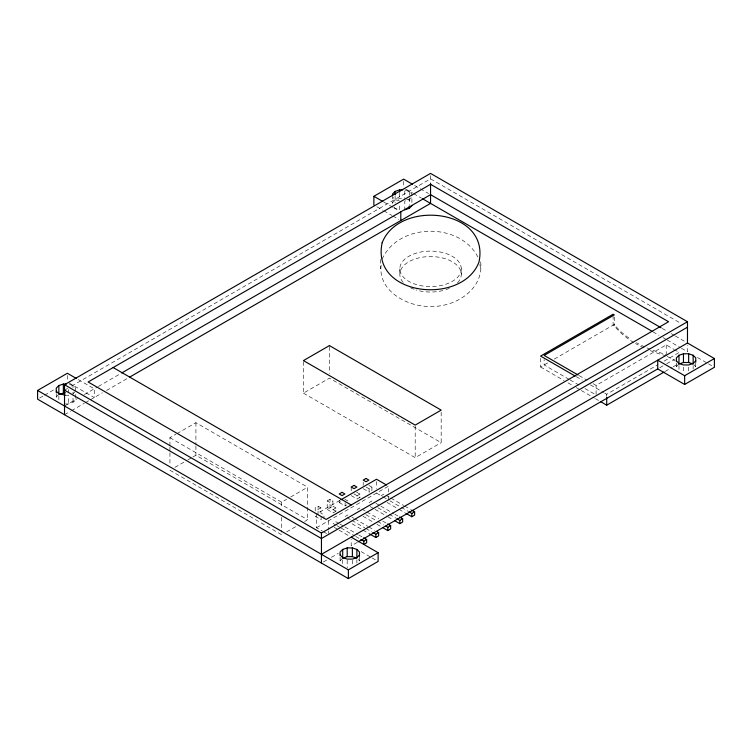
<?xml version="1.0" encoding="UTF-8"?>
<svg xmlns="http://www.w3.org/2000/svg" width="752" height="752" viewBox="0 0 752 752"><rect width="100%" height="100%" fill="white"/><g stroke="black" fill="none" stroke-linecap="round" stroke-linejoin="round"><path stroke-width="0.56" stroke-dasharray="3.76 2.82" d="M480.641 261.828C484.232 289.398 455.233 307.314 430.548 306.44C407.537 307.079 377.335 290.93 381.217 264.516M382.166 259.111C398.645 222.366 461.098 221.887 478.385 258.096M56.259 396.859L58.205 394.922M73.019 393.728L74.965 391.783M65.415 403.946L68.535 403.946L73.019 402.452L75.614 399.857L75.614 392.497M392.535 202.72L395.129 200.126L399.622 198.622L402.734 198.622M411.241 197.635L409.295 199.581L404.802 201.075L404.802 209.799M340.111 560.738L342.705 558.153M676.386 366.6L678.981 364.006M39.583 398.034L43.55 395.74M44.547 395.167L54.464 389.442M64.522 390.175L67.567 388.417M71.637 386.067L430.548 178.854L680.372 323.087M64.522 405.995L77.418 398.551M84.356 394.546L97.318 387.054M98.333 386.472L120.668 373.584M64.522 414.719L70.472 411.288M71.468 410.714L84.356 403.269M85.352 402.696L89.319 400.402M90.306 399.829L102.394 392.854M106.455 390.514L128.78 377.617M169.933 445.823L169.933 437.683L175.93 434.224M176.927 433.641L195.915 422.68L307.662 487.202L307.662 519.754L304.663 521.484M174.934 467.359L186.919 460.431M187.925 459.857L191.92 457.545M192.916 456.972L195.915 455.242L307.662 519.754M303.451 361.759L303.451 393.155L329.432 378.153L441.18 442.674L441.18 411.278M169.933 437.683L281.68 502.195L286.681 499.309M290.676 497.006L307.662 487.202M540.594 358.272L540.594 367.004L548.199 362.605M554.299 359.089L614.271 324.46A104.368 60.254 0 0 0 631.238 339.556M315.22 511.022L315.22 507.816L318.049 506.181L320.878 507.816L320.878 513.099L323.952 514.876L323.952 518.147M327.214 500.888L330.043 499.253L332.882 500.888L332.882 506.181L327.214 509.452L327.214 500.888L330.043 502.524L332.882 500.888M320.878 507.816L318.049 509.452L315.22 507.816M339.923 500.362L316.536 513.87L316.536 527.716L322.533 531.185M286.681 531.871L295.668 526.682M303.451 393.155L415.198 457.667L441.18 442.674M339.208 500.381L339.208 502.524L342.038 500.888M335.947 507.948L333.117 509.583L333.117 512.855L335.947 511.219L335.947 507.948L332.882 506.181M359.945 494.102L357.106 495.737L357.106 499.008L359.945 497.373L359.945 494.102L356.871 492.325L354.042 493.961L359.945 497.373M366.036 487.033L371.939 490.445L371.939 487.174L369.1 488.809L369.1 492.081L370.99 490.99M339.208 502.524L345.112 505.927L347.001 504.836M316.536 527.716L388.511 486.159L388.511 491.93M345.112 516.511L347.941 514.876M357.106 509.583L359.945 507.948M369.1 502.656L371.939 501.02M381.104 495.737L383.934 494.102M593.093 383.68L596.092 385.409L666.225 344.914L674.215 349.53M604.683 393.099L606.714 394.274L658.066 364.626M664.11 361.129L679.216 352.415L675.221 350.103M323.435 561.913L327.402 559.62M331.369 557.335L338.315 553.322M357.294 542.361L351.203 545.877L351.203 539.334M659.711 367.766L665.661 364.325M666.648 363.761L674.582 359.174M665.116 371.46L672.166 367.39M673.172 366.807L679.216 363.319M65.415 395.223L68.535 395.223L68.535 403.946M404.802 189.899L409.295 191.393L411.889 193.988L411.889 205.71M406.606 199.224L409.295 200.126L411.889 202.72M399.622 201.075L395.129 199.581L392.535 196.986L392.535 203.529M69.428 384.347L73.019 385.541L75.614 388.135L75.614 391.407M414.596 185.462L428.555 193.518M662.089 328.351L667.165 331.284M671.235 333.625L674.281 335.383M675.296 335.975L686.463 342.423M405.619 189.006L412.604 193.029M413.6 193.612L421.581 198.218M652.952 331.801L659.043 335.317M663.104 337.657L666.15 339.415M667.165 340.007L680.372 347.631M681.387 348.214L687.478 351.729L687.478 345.187M697.452 357.491L707.425 363.244M708.422 363.818L714.4 367.277M633.776 342.517A104.368 60.254 0 0 1 614.271 325.832L613.096 325.146L613.096 316.423M667.221 356.401L675.221 361.016M383.849 202.062L392.817 207.242M393.813 207.815L398.804 210.701M376.865 206.762L382.853 210.212M383.849 210.786L391.82 215.392M392.817 215.965L398.804 219.424M579.106 375.605L587.096 380.221M576.201 376.649L582.302 380.174M590.442 384.874L603.668 392.506M569.114 379.375L544.138 364.955L544.138 359.653M570.11 379.957L579.106 385.146M585.103 388.605L596.092 394.95L596.092 385.409M540.594 367.004L563.991 380.512M568.061 382.862L572.131 385.212M576.201 387.562L580.271 389.903M581.287 390.495L594.512 398.128M595.528 398.72L598.583 400.478M368.865 485.397L371.939 487.174M385.917 495.239L389.874 497.523M390.871 498.097L403.739 505.532M404.726 506.105L410.677 509.536M376.517 493.086L382.514 496.555M383.078 496.875L386.519 498.858M389.874 500.804L407.838 511.172M363.197 488.668L369.1 492.081M387.045 502.439L397.94 508.728M398.927 509.292L404.867 512.723M375.897 503.314L379.863 505.598M380.85 506.171L393.728 513.597M394.715 514.171L398.673 516.464M377.88 507.722L395.843 518.1M351.203 495.596L357.106 499.008M370.097 506.5L374.054 508.794M375.051 509.358L386.932 516.22M387.919 516.793L392.873 519.651M344.877 499.253L347.941 501.02M361.919 509.095L365.886 511.379M366.873 511.952L378.754 518.814M382.721 521.098L386.678 523.383M365.886 514.65L376.912 521.023M377.767 521.512L383.849 525.018M363.047 516.286L372.954 522.001M376.912 524.294L380.879 526.579M351.908 517.16L353.891 518.307M354.878 518.88L367.756 526.306M368.743 526.879L374.684 530.31M335.947 511.219L330.043 507.816L330.043 499.253M347.095 517.658L351.052 519.942M351.908 520.431L364.917 527.942M365.773 528.44L371.845 531.946M327.214 509.452L333.117 512.855M352.039 523.787L361.947 529.502M362.934 530.075L369.871 534.08M338.917 523.514L335.947 521.803L333.117 523.439L336.088 525.15M339.913 524.088L343.871 526.372M344.858 526.945L357.736 534.381M358.723 534.954L362.69 537.238M337.075 525.723L340.045 527.443M341.041 528.007L354.906 536.016M355.752 536.505L359.851 538.874M78.321 379.61L94.273 388.812L94.273 397.545L68.347 382.571M334.104 527.284L338.071 529.568M339.058 530.141L349.953 536.43M361.176 551.639L371.15 557.392M372.146 557.965L378.124 561.424M323.539 531.758L326.537 533.488M169.933 470.235L281.68 534.757L281.68 530.104M693.795 364.654L695.741 366.6M393.832 207.007L395.129 208.304L399.622 209.799L399.622 204.347M358.168 559.441L359.465 560.738M479.889 264.516L480.641 268.84M695.741 363.047L695.741 367.408M693.147 365.641L693.147 368.912M688.653 367.136L688.653 371.497M683.465 367.136L683.465 373.678M678.981 365.641L678.981 370.003M676.386 363.047L676.386 368.593M666.225 344.914L666.225 354.455A104.368 60.254 0 0 1 650.95 349.53M614.271 317.043L614.271 325.832M606.714 394.274L606.714 396.454M461.277 268.84A30.729 17.738 0 0 1 415.189 284.2A30.729 17.738 0 0 1 415.189 253.48A30.729 17.738 0 0 1 461.277 268.84L461.277 274.292M430.548 175.583L430.548 182.247M415.198 426.271L415.198 457.667M409.295 191.393L409.295 196.855M409.295 197.945L409.295 205.033M404.802 190.989L404.802 198.622M403.627 181.307L403.627 186.759M399.829 268.84L399.829 274.292M399.622 193.17L399.622 198.622M395.129 195.764L395.129 202.852M388.511 496.555L388.511 500.014M380.456 259.487L380.456 268.84M376.517 481.543L376.517 488.471M363.197 482.248L363.197 485.463M359.465 557.194L359.465 561.556M356.871 559.789L356.871 563.06M352.378 560.193L352.378 565.645M351.203 487.033L351.203 492.381M347.198 560.193L347.198 567.826M345.112 502.656L345.112 505.927M342.705 559.789L342.705 566.331M340.111 557.194L340.111 562.74M329.432 346.757L329.432 373.5M328.53 520.788L328.53 530.028M328.53 531.185L328.53 533.488M321.123 516.511L321.123 519.782L315.22 516.37L318.049 514.735L318.049 506.181M281.68 502.195L281.68 508.014M281.68 517.31L281.68 528.938M195.915 422.68L195.915 444.78M195.915 445.936L195.915 455.242M169.933 446.979L169.933 451.632M169.933 452.798L169.933 464.426M73.019 385.541L73.019 387.722M73.019 392.093L73.019 394.274M73.019 398.09L73.019 402.452M68.535 389.498L68.535 392.77M67.351 375.455L67.351 381.997M58.853 395.909L58.853 400.271M56.259 393.587L56.259 399.857M666.225 355.818A104.368 60.254 0 0 1 649.916 350.488M643.9 347.894A104.368 60.254 0 0 1 635.525 343.551M649.916 349.125A104.368 60.254 0 0 1 646.87 347.856M644.887 346.982A104.368 60.254 0 0 1 636.418 342.696M403.175 282.348A30.729 17.738 0 0 1 431.347 256.564A30.729 17.738 0 0 1 457.16 283.166M449.254 288.364A30.729 17.738 0 0 1 445.917 289.652M442.843 290.554A30.729 17.738 0 0 1 416.185 289.971M414.051 289.257A30.729 17.738 0 0 1 409.784 287.367"/><path stroke-width="1.13" d="M66.458 384.046L63.347 384.046L58.853 385.541L56.259 388.135L56.259 392.497M402.734 189.899L399.622 189.899L395.129 191.393L392.535 193.988L392.535 195.99M404.802 209.799L409.295 208.304L411.889 205.71M359.465 556.377L359.465 552.015L356.871 549.421L352.378 547.926L347.198 547.926L342.705 549.421L340.111 552.015L340.111 555.286M359.465 555.014L356.871 557.608L352.378 559.103L347.198 559.103L342.705 557.608L340.111 555.014M695.741 362.229L695.741 357.867L693.147 355.273L688.653 353.778L683.465 353.778L678.981 355.273L676.386 357.867L676.386 361.139M695.741 360.866L693.147 363.46L688.653 364.955L683.465 364.955L678.981 363.46L676.386 360.866M351.203 537.154L378.124 552.692L378.124 561.424L348.373 578.598L37.6 399.18L37.6 390.448L67.351 373.274L76.328 378.453M373.876 205.033L373.876 196.31L403.627 179.126L412.604 184.306M64.522 414.719L64.522 384.723L430.548 173.402L687.478 321.734L687.478 343.006L321.452 554.327M121.683 372.992L430.548 194.674L661.074 327.759M129.795 377.034L430.548 203.397L430.548 183.375M340.938 499.779L376.517 479.24L386.519 485.012M64.522 384.723L321.452 533.065L687.478 321.734M687.478 327.195L321.452 538.517L64.522 390.175M358.309 541.778L657.727 368.912L684.649 384.451L714.4 367.277L714.4 358.544L687.478 343.006M363.818 541.158L366.647 539.522L366.647 542.794L363.818 544.429L363.818 541.158L360.847 539.447M372.842 532.519L375.812 534.24L378.641 532.595L378.641 535.875L375.812 537.511L369.871 534.08M385.823 526.165L387.806 527.312L390.645 525.676L390.645 528.947L387.806 530.583L382.853 527.725M396.83 518.664L399.801 520.384L402.64 518.748L402.64 522.02L399.801 523.655L394.856 520.798M408.825 511.745L411.805 513.456L414.634 511.821L414.634 515.092L411.805 516.727L405.854 513.296M600.613 401.653L606.714 405.178L664.11 372.043M37.6 390.448L348.373 569.875L378.124 552.692M657.727 368.912L657.727 360.189L684.649 375.727L714.4 358.544M65.415 392.77L58.853 394.274L58.853 385.541M693.147 355.273L693.147 364.006L688.653 362.502L683.465 362.502L678.981 364.006L678.981 355.273M356.871 549.421L356.871 558.153L352.378 556.649L347.198 556.649L342.705 558.153L342.705 549.421M65.415 395.223L58.853 393.728L56.259 391.134M422.577 198.791L651.937 331.209M373.876 196.31L382.853 201.489M578.109 375.022L544.138 355.414L614.271 314.919L613.096 314.242L540.594 356.091L575.186 376.066M411.664 510.11L414.634 511.821M399.669 517.028L402.64 518.748M387.675 523.956L390.645 525.676M113.167 367.549L351.203 504.977M376.667 531.457L378.641 532.595M363.677 537.812L366.647 539.522M688.653 353.778L688.653 362.502M684.649 375.727L684.649 384.451M683.465 353.778L683.465 362.502M606.714 397.545L606.714 405.178M411.805 513.456L411.805 516.727M409.295 206.123L409.295 208.304M400.797 211.848L400.797 220.571M399.801 520.384L399.801 523.655M399.622 189.899L399.622 192.08M395.129 191.393L395.129 194.674M387.806 527.312L387.806 530.583M375.812 534.24L375.812 537.511M352.378 547.926L352.378 556.649M348.373 569.875L348.373 578.598M347.198 547.926L347.198 556.649M321.452 533.065L321.452 563.06M63.347 384.046L63.347 392.77M382.166 242.746C370.463 296.279 462.076 305.932 478.939 262.213C490.633 208.671 399.021 199.026 382.166 242.746M430.548 184.306L88.134 381.997L326.171 519.425L668.584 321.734L430.548 184.306M329.432 345.6L303.451 360.593L415.198 425.106L441.18 410.113L329.432 345.6M342.038 492.325L339.208 493.961L342.038 495.596L344.877 493.961L342.038 492.325M354.042 485.397L351.203 487.033L354.042 488.668L356.871 487.033L354.042 485.397M366.036 478.469L363.197 480.105L366.036 481.741L368.865 480.105L366.036 478.469"/></g></svg>
